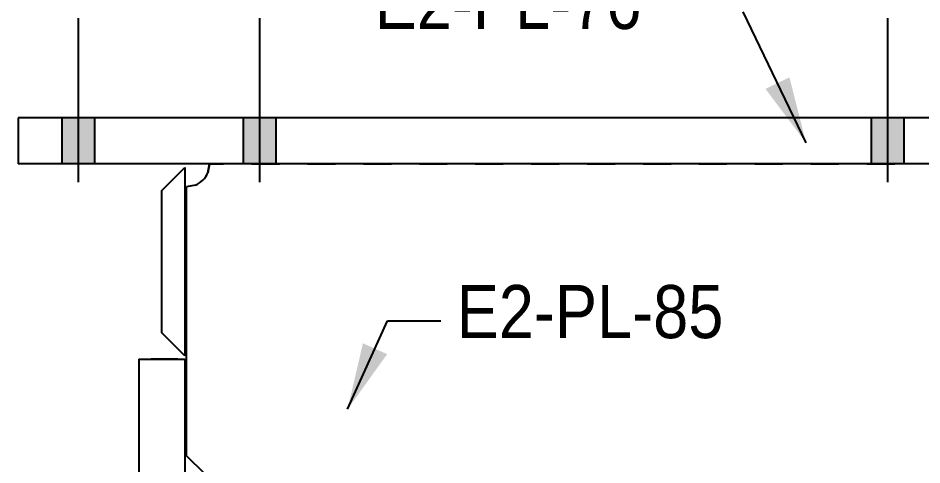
# Model space of a CAD drawing. Header units: millimetres. Extents: x 67 to 383, y 106 to 148.
# Drawn here: x 238.23 to 243.7, y 140.91 to 143.62 of the extents above; entities that cross this region are included whole.
import ezdxf

# ---------------------------------------------------------------- set-up
doc = ezdxf.new("R2010")
doc.units = ezdxf.units.MM
doc.linetypes.add('XKITLINE00', pattern=[0])
doc.styles.add('ARIAL', font='ARIAL.TTF')

msp = doc.modelspace()

# ---------------------------------------------------------------- linework, layer by layer
at = {"color": 3, "linetype": 'XKITLINE00'}
for p, q in [((238.5968, 142.6249), (238.5968, 143.6175)), ((238.5968, 142.6249), (238.5968, 143.6175)), ((238.5968, 142.6249), (238.5968, 143.6175)), ((238.5968, 142.6249), (238.5968, 143.6175)), ((239.6937, 142.6249), (239.6937, 143.6175)), ((239.6937, 142.6249), (239.6937, 143.6175)), ((239.6937, 142.6249), (239.6937, 143.6175)), ((239.6937, 142.6249), (239.6937, 143.6175)), ((243.4964, 142.6249), (243.4964, 143.6175)), ((243.4964, 142.6249), (243.4964, 143.6175)), ((243.4964, 142.6249), (243.4964, 143.6175)), ((243.4964, 142.6249), (243.4964, 143.6175)), ((238.4981, 142.7352), (238.4981, 143.0138)), ((238.4981, 142.7352), (238.4981, 143.0138)), ((238.4981, 142.7352), (238.4981, 143.0138)), ((238.4981, 142.7352), (238.4981, 143.0138)), ((238.6955, 142.7352), (238.6955, 143.0138)), ((238.6955, 142.7352), (238.6955, 143.0138)), ((238.6955, 142.7352), (238.6955, 143.0138)), ((238.6955, 142.7352), (238.6955, 143.0138)), ((239.595, 142.7352), (239.595, 143.0138)), ((239.595, 142.7352), (239.595, 143.0138)), ((239.595, 142.7352), (239.595, 143.0138)), ((239.595, 142.7352), (239.595, 143.0138)), ((239.7925, 142.7352), (239.7925, 143.0138)), ((239.7925, 142.7352), (239.7925, 143.0138)), ((239.7925, 142.7352), (239.7925, 143.0138)), ((239.7925, 142.7352), (239.7925, 143.0138)), ((243.3977, 142.7352), (243.3977, 143.0138)), ((243.3977, 142.7352), (243.3977, 143.0138)), ((243.3977, 142.7352), (243.3977, 143.0138)), ((243.3977, 142.7352), (243.3977, 143.0138)), ((243.5952, 142.7352), (243.5952, 143.0138)), ((243.5952, 142.7352), (243.5952, 143.0138)), ((243.5952, 142.7352), (243.5952, 143.0138)), ((243.5952, 142.7352), (243.5952, 143.0138))]:
    msp.add_line(p, q, dxfattribs=at)
at = {"linetype": 'XKITLINE00'}
for p, q in [((243.0012, 142.8617), (242.6209, 143.6569)), ((239.3743, 142.6695), (239.3801, 142.6819)), ((239.3801, 142.6819), (239.3907, 142.7352)), ((239.3801, 142.6819), (239.3801, 142.6819)), ((239.3907, 142.7352), (239.4753, 142.7352)), ((239.6446, 142.7352), (239.8138, 142.7352)), ((239.9831, 142.7352), (240.1523, 142.7352)), ((240.3216, 142.7352), (240.4908, 142.7352)), ((240.6601, 142.7352), (240.8293, 142.7352)), ((240.9986, 142.7352), (241.1678, 142.7352)), ((241.3371, 142.7352), (241.5063, 142.7352)), ((241.6756, 142.7352), (241.8448, 142.7352)), ((242.0141, 142.7352), (242.1833, 142.7352)), ((242.3526, 142.7352), (242.5219, 142.7352)), ((242.6911, 142.7352), (242.8604, 142.7352)), ((243.0296, 142.7352), (243.1989, 142.7352)), ((243.3681, 142.7352), (243.5374, 142.7352)), ((239.3459, 142.6331), (239.3499, 142.6367)), ((239.3499, 142.6367), (239.3591, 142.6468)), ((239.3591, 142.6468), (239.3672, 142.6578)), ((239.3672, 142.6578), (239.3743, 142.6695)), ((240.226, 141.2491), (240.468, 141.7841)), ((240.468, 141.7841), (240.7898, 141.7841)), ((239.1979, 141.5512), (239.037, 141.5512))]:
    msp.add_line(p, q, dxfattribs=at)
at = {"color": 2, "linetype": 'XKITLINE00'}
for p, q in [((238.2312, 143.0138), (238.2312, 142.7352)), ((244.959, 143.0138), (238.2312, 143.0138)), ((244.959, 142.7352), (238.2312, 142.7352)), ((239.1011, 142.574), (239.2404, 142.7133)), ((239.2404, 142.7133), (239.2404, 141.5732)), ((239.3907, 142.7352), (239.3801, 142.6819)), ((239.1011, 141.7125), (239.1011, 142.574)), ((239.3047, 142.6065), (239.2514, 142.5959)), ((239.2514, 140.9662), (239.2514, 142.5959)), ((239.2404, 141.5732), (239.1011, 141.7125)), ((238.9624, 141.5512), (238.9624, 141.5512)), ((238.9624, 141.5512), (239.2411, 141.5512)), ((238.9624, 141.5512), (238.9624, 139.467)), ((239.2411, 141.5512), (239.2411, 141.5512)), ((239.2411, 141.5512), (239.2411, 139.467)), ((239.3611, 140.8565), (239.2514, 140.9662))]:
    msp.add_line(p, q, dxfattribs=at)
msp.add_arc((239.2514, 142.7352), 0.1393, 292.5, 337.5, dxfattribs=at)
at = {"linetype": 'Continuous'}
for points in [[(243.0012, 142.8617), (242.7551, 143.1898), (243.0012, 142.8617), (242.9002, 143.2592)], [(240.226, 141.2491), (240.3185, 141.6487), (240.226, 141.2491), (240.465, 141.5824)]]:
    msp.add_solid(points, dxfattribs=at)
at = {"color": 3, "linetype": 'Continuous'}
for points in [[(238.4981, 142.7352), (238.6955, 142.7352), (238.6955, 143.0138)], [(238.4981, 142.7352), (238.6955, 143.0138), (238.4981, 143.0138)], [(238.4981, 142.7352), (238.6955, 142.7352), (238.6955, 143.0138)], [(238.4981, 142.7352), (238.6955, 143.0138), (238.4981, 143.0138)], [(238.4981, 142.7352), (238.6955, 142.7352), (238.6955, 143.0138)], [(238.4981, 142.7352), (238.6955, 143.0138), (238.4981, 143.0138)], [(238.4981, 142.7352), (238.6955, 142.7352), (238.6955, 143.0138)], [(238.4981, 142.7352), (238.6955, 143.0138), (238.4981, 143.0138)], [(239.595, 142.7352), (239.7925, 142.7352), (239.7925, 143.0138)], [(239.595, 142.7352), (239.7925, 143.0138), (239.595, 143.0138)], [(239.595, 142.7352), (239.7925, 142.7352), (239.7925, 143.0138)], [(239.595, 142.7352), (239.7925, 143.0138), (239.595, 143.0138)], [(239.595, 142.7352), (239.7925, 142.7352), (239.7925, 143.0138)], [(239.595, 142.7352), (239.7925, 143.0138), (239.595, 143.0138)], [(239.595, 142.7352), (239.7925, 142.7352), (239.7925, 143.0138)], [(239.595, 142.7352), (239.7925, 143.0138), (239.595, 143.0138)], [(243.3977, 142.7352), (243.5952, 142.7352), (243.5952, 143.0138)], [(243.3977, 142.7352), (243.5952, 143.0138), (243.3977, 143.0138)], [(243.3977, 142.7352), (243.5952, 142.7352), (243.5952, 143.0138)], [(243.3977, 142.7352), (243.5952, 143.0138), (243.3977, 143.0138)], [(243.3977, 142.7352), (243.5952, 142.7352), (243.5952, 143.0138)], [(243.3977, 142.7352), (243.5952, 143.0138), (243.3977, 143.0138)], [(243.3977, 142.7352), (243.5952, 142.7352), (243.5952, 143.0138)], [(243.3977, 142.7352), (243.5952, 143.0138), (243.3977, 143.0138)]]:
    msp.add_solid(points, dxfattribs=at)

# ---------------------------------------------------------------- texts
at = {"color": 3, "style": 'ARIAL', "width": 0.85}
for s, p in [('E2-PL-76', (240.3898, 143.5523)), ('E2-PL-85', (240.8863, 141.6795))]:
    msp.add_text(s, height=0.32177, dxfattribs=at).set_placement(p)

doc.saveas('drawing.dxf')
